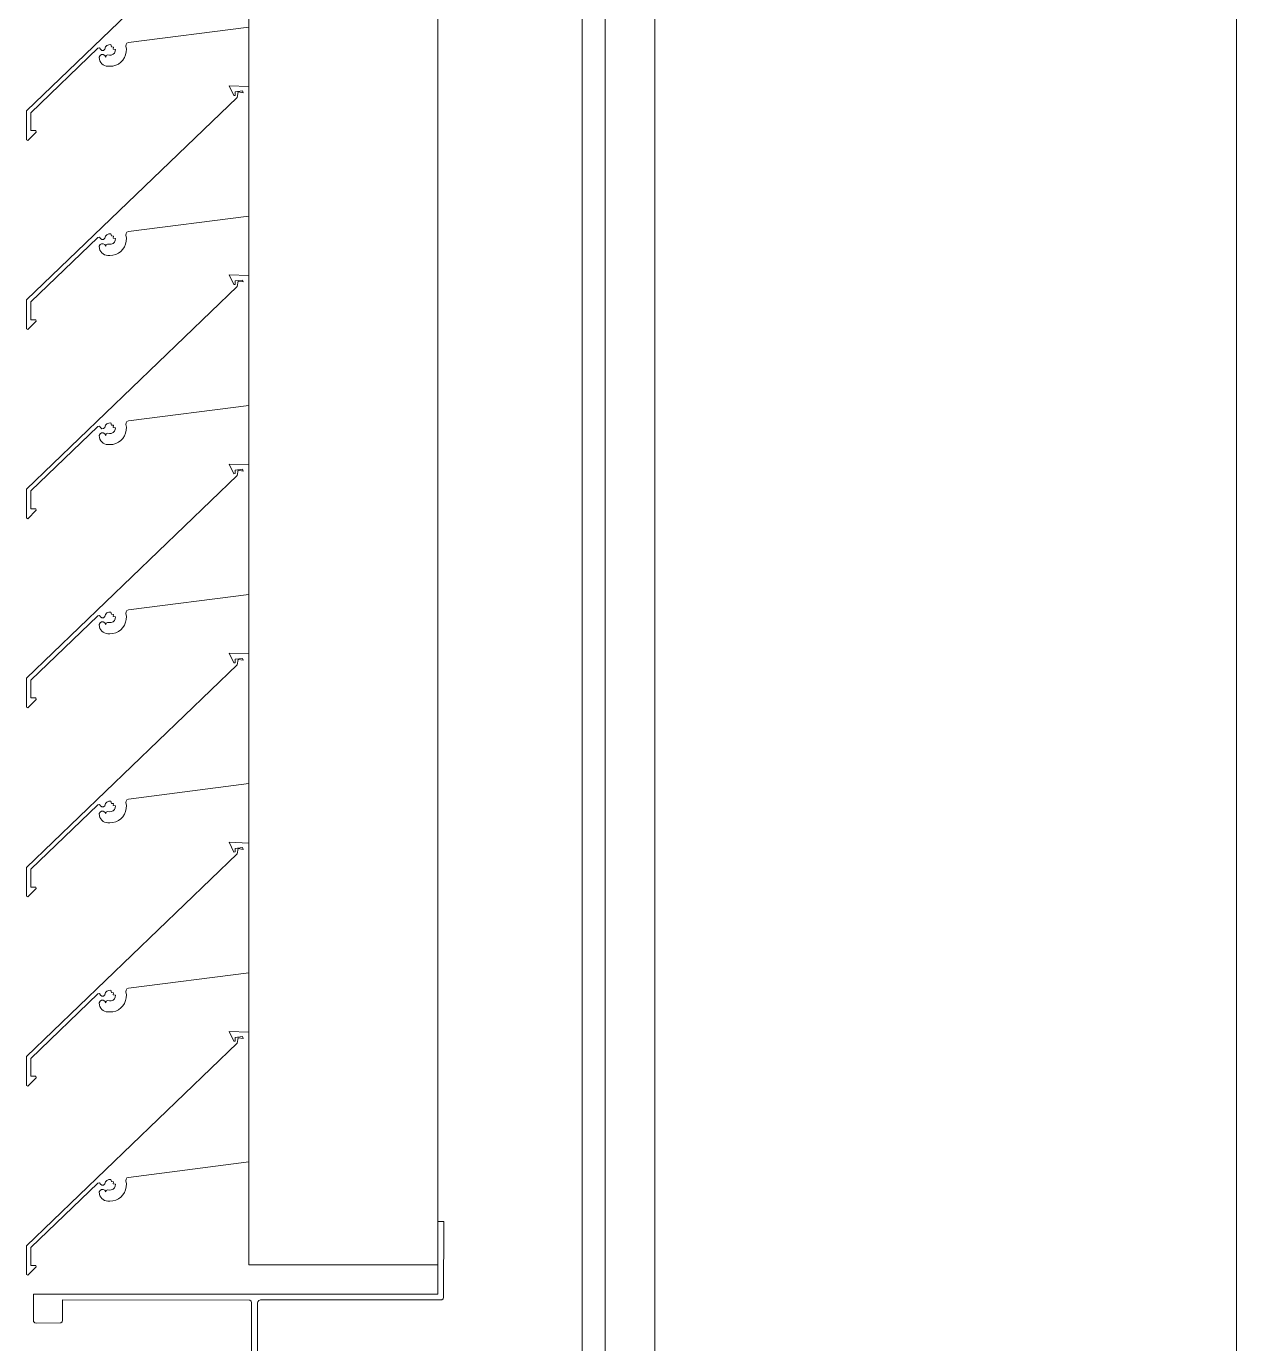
# Model space of a CAD drawing. Header units: millimetres. Extents: x -220592 to 404889, y -217665 to 38245.
# Drawn here: x 7742.176 to 7746.336, y -48072.02 to -48067.493 of the extents above; entities that cross this region are included whole.
import ezdxf

# ---------------------------------------------------------------- set-up
doc = ezdxf.new("R2010")
doc.units = ezdxf.units.MM
doc.linetypes.add('XKITLINE00', pattern=[0])
doc.layers.add('Part', color=7, linetype='Continuous', lineweight=0)

# ---------------------------------------------------------------- blocks, each defined once
blk = doc.blocks.new('*A15047')
at = {"layer": 'Part', "color": 7, "linetype": 'XKITLINE00', "lineweight": 0}
for p, q in [((8.69, 356.643483), (8.69, 102.780027)), ((6.69, 102.780027), (6.69, 273.099959))]:
    blk.add_line(p, q, dxfattribs=at)
blk = doc.blocks.new('*A15112')
at = {"layer": 'Part', "color": 7, "linetype": 'XKITLINE00', "lineweight": 0}
for p, q in [((6.439864, 151.65), (6.439864, 124.15)), ((6.519864, 124.15), (6.519864, 151.65))]:
    blk.add_line(p, q, dxfattribs=at)
blk = doc.blocks.new('*A15403')
at = {"layer": 'Part', "color": 7, "linetype": 'XKITLINE00', "lineweight": 0}
for p, q in [((5.294696, 152.26533), (5.294696, 138.465444)), ((5.944696, 152.26533), (5.944696, 138.465444)), ((5.294696, 138.465444), (5.944696, 138.465444))]:
    blk.add_line(p, q, dxfattribs=at)
blk = doc.blocks.new('*A15417')
at = {"layer": 'Part', "color": 7, "linetype": 'XKITLINE00', "lineweight": 0}
for p, q in [((5.294696, 143.165326), (5.227201, 143.16794)), ((5.227201, 143.16794), (5.242736, 143.134453)), ((5.247859, 143.134865), (5.247988, 143.147056)), ((5.247988, 143.147056), (5.272971, 143.150196)), ((5.257991, 143.146527), (5.255094, 143.127984)), ((5.275007, 143.143623), (5.257991, 143.146527)), ((5.272971, 143.150196), (5.275007, 143.143623)), ((5.255094, 143.127984), (4.529972, 142.431738)), ((5.242736, 143.134453), (5.247859, 143.134865)), ((4.880888, 142.666618), (5.294696, 142.719622)), ((4.545007, 142.425371), (4.776023, 142.646774)), ((4.776023, 142.646774), (4.781182, 142.647866)), ((4.781182, 142.647866), (4.784837, 142.643239)), ((4.799378, 142.643748), (4.802492, 142.651322)), ((4.802492, 142.651322), (4.807159, 142.656108)), ((4.807159, 142.656108), (4.813235, 142.658898)), ((4.813235, 142.658898), (4.819907, 142.65932)), ((4.819907, 142.65932), (4.822229, 142.65193)), ((4.822229, 142.65193), (4.829394, 142.650986)), ((4.829394, 142.650986), (4.828225, 142.643926)), ((4.872437, 142.654354), (4.872676, 142.659876)), ((4.873923, 142.64422), (4.872437, 142.654354)), ((4.872676, 142.659876), (4.875813, 142.664428)), ((4.875813, 142.664428), (4.880888, 142.666618)), ((4.78333, 142.621956), (4.78069, 142.616482)), ((4.78069, 142.616482), (4.781186, 142.608712)), ((4.781186, 142.608712), (4.782921, 142.603216)), ((4.782921, 142.603216), (4.785675, 142.598153)), ((4.788474, 142.625193), (4.78333, 142.621956)), ((4.784837, 142.643239), (4.789301, 142.639385)), ((4.794552, 142.625205), (4.788474, 142.625193)), ((4.789301, 142.639385), (4.795195, 142.639591)), ((4.799708, 142.621987), (4.794552, 142.625205)), ((4.795195, 142.639591), (4.799378, 142.643748)), ((4.80265, 142.616515), (4.799708, 142.621987)), ((4.80468, 142.621496), (4.80265, 142.616515)), ((4.809491, 142.623903), (4.80468, 142.621496)), ((4.815409, 142.622998), (4.809491, 142.623903)), ((4.821909, 142.623342), (4.815409, 142.622998)), ((4.827877, 142.62594), (4.821909, 142.623342)), ((4.832559, 142.630462), (4.827877, 142.62594)), ((4.828225, 142.643926), (4.83593, 142.64282)), ((4.835361, 142.636336), (4.832559, 142.630462)), ((4.83593, 142.64282), (4.835361, 142.636336)), ((4.854591, 142.598618), (4.861687, 142.606005)), ((4.861687, 142.606005), (4.867327, 142.614555)), ((4.867327, 142.614555), (4.871325, 142.623985)), ((4.871325, 142.623985), (4.873548, 142.633984)), ((4.873548, 142.633984), (4.873923, 142.64422)), ((4.785675, 142.598153), (4.789347, 142.59371)), ((4.789347, 142.59371), (4.7938, 142.590052)), ((4.7938, 142.590052), (4.79887, 142.587312)), ((4.79887, 142.587312), (4.804371, 142.585593)), ((4.804371, 142.585593), (4.810099, 142.584957)), ((4.810099, 142.584957), (4.816898, 142.584859)), ((4.816898, 142.584859), (4.827111, 142.585644)), ((4.827111, 142.585644), (4.837012, 142.588267)), ((4.837012, 142.588267), (4.846275, 142.59264)), ((4.846275, 142.59264), (4.854591, 142.598618)), ((4.529972, 142.431738), (4.530525, 142.332587)), ((4.54535, 142.364025), (4.545007, 142.425371)), ((4.530525, 142.332587), (4.535206, 142.330119)), ((4.535206, 142.330119), (4.563855, 142.359007)), ((4.56277, 142.363928), (4.54535, 142.364025)), ((4.563855, 142.359007), (4.56277, 142.363928))]:
    blk.add_line(p, q, dxfattribs=at)
blk = doc.blocks.new('*A15418')
at = {"layer": 'Part', "color": 7, "linetype": 'XKITLINE00', "lineweight": 0}
for p, q in [((5.294696, 142.515326), (5.227201, 142.51794)), ((5.227201, 142.51794), (5.242736, 142.484453)), ((5.255094, 142.477984), (4.529972, 141.781738)), ((5.242736, 142.484453), (5.247859, 142.484865)), ((5.247859, 142.484865), (5.247988, 142.497056)), ((5.247988, 142.497056), (5.272971, 142.500196)), ((5.257991, 142.496527), (5.255094, 142.477984)), ((5.275007, 142.493623), (5.257991, 142.496527)), ((5.272971, 142.500196), (5.275007, 142.493623)), ((4.880888, 142.016618), (5.294696, 142.069622)), ((4.872676, 142.009876), (4.875813, 142.014428)), ((4.875813, 142.014428), (4.880888, 142.016618)), ((4.545007, 141.775371), (4.776023, 141.996774)), ((4.776023, 141.996774), (4.781182, 141.997866)), ((4.78333, 141.971956), (4.78069, 141.966482)), ((4.781182, 141.997866), (4.784837, 141.993239)), ((4.788474, 141.975193), (4.78333, 141.971956)), ((4.784837, 141.993239), (4.789301, 141.989385)), ((4.794552, 141.975205), (4.788474, 141.975193)), ((4.789301, 141.989385), (4.795195, 141.989591)), ((4.799708, 141.971987), (4.794552, 141.975205)), ((4.795195, 141.989591), (4.799378, 141.993748)), ((4.799378, 141.993748), (4.802492, 142.001322)), ((4.80265, 141.966515), (4.799708, 141.971987)), ((4.802492, 142.001322), (4.807159, 142.006108)), ((4.80468, 141.971496), (4.80265, 141.966515)), ((4.809491, 141.973903), (4.80468, 141.971496)), ((4.807159, 142.006108), (4.813235, 142.008898)), ((4.815409, 141.972998), (4.809491, 141.973903)), ((4.813235, 142.008898), (4.819907, 142.00932)), ((4.821909, 141.973342), (4.815409, 141.972998)), ((4.819907, 142.00932), (4.822229, 142.00193)), ((4.827877, 141.97594), (4.821909, 141.973342)), ((4.822229, 142.00193), (4.829394, 142.000986)), ((4.832559, 141.980462), (4.827877, 141.97594)), ((4.829394, 142.000986), (4.828225, 141.993926)), ((4.828225, 141.993926), (4.83593, 141.99282)), ((4.835361, 141.986336), (4.832559, 141.980462)), ((4.83593, 141.99282), (4.835361, 141.986336)), ((4.867327, 141.964555), (4.871325, 141.973985)), ((4.871325, 141.973985), (4.873548, 141.983984)), ((4.872437, 142.004354), (4.872676, 142.009876)), ((4.873923, 141.99422), (4.872437, 142.004354)), ((4.873548, 141.983984), (4.873923, 141.99422)), ((4.78069, 141.966482), (4.781186, 141.958712)), ((4.781186, 141.958712), (4.782921, 141.953216)), ((4.782921, 141.953216), (4.785675, 141.948153)), ((4.785675, 141.948153), (4.789347, 141.94371)), ((4.789347, 141.94371), (4.7938, 141.940052)), ((4.7938, 141.940052), (4.79887, 141.937312)), ((4.79887, 141.937312), (4.804371, 141.935593)), ((4.804371, 141.935593), (4.810099, 141.934957)), ((4.810099, 141.934957), (4.816898, 141.934859)), ((4.816898, 141.934859), (4.827111, 141.935644)), ((4.827111, 141.935644), (4.837012, 141.938267)), ((4.837012, 141.938267), (4.846275, 141.94264)), ((4.846275, 141.94264), (4.854591, 141.948618)), ((4.854591, 141.948618), (4.861687, 141.956005)), ((4.861687, 141.956005), (4.867327, 141.964555)), ((4.529972, 141.781738), (4.530525, 141.682587)), ((4.54535, 141.714025), (4.545007, 141.775371)), ((4.535206, 141.680119), (4.563855, 141.709007)), ((4.56277, 141.713928), (4.54535, 141.714025)), ((4.563855, 141.709007), (4.56277, 141.713928)), ((4.530525, 141.682587), (4.535206, 141.680119))]:
    blk.add_line(p, q, dxfattribs=at)
blk = doc.blocks.new('*A15419')
at = {"layer": 'Part', "color": 7, "linetype": 'XKITLINE00', "lineweight": 0}
for p, q in [((5.294696, 141.865326), (5.227201, 141.86794)), ((5.227201, 141.86794), (5.242736, 141.834453)), ((5.242736, 141.834453), (5.247859, 141.834865)), ((5.247859, 141.834865), (5.247988, 141.847056)), ((5.247988, 141.847056), (5.272971, 141.850196)), ((5.257991, 141.846527), (5.255094, 141.827984)), ((5.275007, 141.843623), (5.257991, 141.846527)), ((5.272971, 141.850196), (5.275007, 141.843623)), ((5.255094, 141.827984), (4.529972, 141.131738)), ((4.880888, 141.366618), (5.294696, 141.419622)), ((4.545007, 141.125371), (4.776023, 141.346774)), ((4.776023, 141.346774), (4.781182, 141.347866)), ((4.781182, 141.347866), (4.784837, 141.343239)), ((4.784837, 141.343239), (4.789301, 141.339385)), ((4.789301, 141.339385), (4.795195, 141.339591)), ((4.795195, 141.339591), (4.799378, 141.343748)), ((4.799378, 141.343748), (4.802492, 141.351322)), ((4.802492, 141.351322), (4.807159, 141.356108)), ((4.807159, 141.356108), (4.813235, 141.358898)), ((4.813235, 141.358898), (4.819907, 141.35932)), ((4.819907, 141.35932), (4.822229, 141.35193)), ((4.822229, 141.35193), (4.829394, 141.350986)), ((4.829394, 141.350986), (4.828225, 141.343926)), ((4.828225, 141.343926), (4.83593, 141.34282)), ((4.835361, 141.336336), (4.832559, 141.330462)), ((4.83593, 141.34282), (4.835361, 141.336336)), ((4.871325, 141.323985), (4.873548, 141.333984)), ((4.872437, 141.354354), (4.872676, 141.359876)), ((4.873923, 141.34422), (4.872437, 141.354354)), ((4.872676, 141.359876), (4.875813, 141.364428)), ((4.873548, 141.333984), (4.873923, 141.34422)), ((4.875813, 141.364428), (4.880888, 141.366618)), ((4.78333, 141.321956), (4.78069, 141.316482)), ((4.78069, 141.316482), (4.781186, 141.308712)), ((4.781186, 141.308712), (4.782921, 141.303216)), ((4.782921, 141.303216), (4.785675, 141.298153)), ((4.788474, 141.325193), (4.78333, 141.321956)), ((4.785675, 141.298153), (4.789347, 141.29371)), ((4.794552, 141.325205), (4.788474, 141.325193)), ((4.789347, 141.29371), (4.7938, 141.290052)), ((4.7938, 141.290052), (4.79887, 141.287312)), ((4.799708, 141.321987), (4.794552, 141.325205)), ((4.80265, 141.316515), (4.799708, 141.321987)), ((4.80468, 141.321496), (4.80265, 141.316515)), ((4.809491, 141.323903), (4.80468, 141.321496)), ((4.815409, 141.322998), (4.809491, 141.323903)), ((4.821909, 141.323342), (4.815409, 141.322998)), ((4.827877, 141.32594), (4.821909, 141.323342)), ((4.827111, 141.285644), (4.837012, 141.288267)), ((4.832559, 141.330462), (4.827877, 141.32594)), ((4.837012, 141.288267), (4.846275, 141.29264)), ((4.846275, 141.29264), (4.854591, 141.298618)), ((4.854591, 141.298618), (4.861687, 141.306005)), ((4.861687, 141.306005), (4.867327, 141.314555)), ((4.867327, 141.314555), (4.871325, 141.323985)), ((4.79887, 141.287312), (4.804371, 141.285593)), ((4.804371, 141.285593), (4.810099, 141.284957)), ((4.810099, 141.284957), (4.816898, 141.284859)), ((4.816898, 141.284859), (4.827111, 141.285644)), ((4.529972, 141.131738), (4.530525, 141.032587)), ((4.54535, 141.064025), (4.545007, 141.125371)), ((4.56277, 141.063928), (4.54535, 141.064025)), ((4.563855, 141.059007), (4.56277, 141.063928)), ((4.530525, 141.032587), (4.535206, 141.030119)), ((4.535206, 141.030119), (4.563855, 141.059007))]:
    blk.add_line(p, q, dxfattribs=at)
blk = doc.blocks.new('*A15420')
at = {"layer": 'Part', "color": 7, "linetype": 'XKITLINE00', "lineweight": 0}
for p, q in [((5.294696, 141.215326), (5.227201, 141.21794)), ((5.227201, 141.21794), (5.242736, 141.184453)), ((5.247988, 141.197056), (5.272971, 141.200196)), ((5.272971, 141.200196), (5.275007, 141.193623)), ((5.255094, 141.177984), (4.529972, 140.481738)), ((5.242736, 141.184453), (5.247859, 141.184865)), ((5.247859, 141.184865), (5.247988, 141.197056)), ((5.257991, 141.196527), (5.255094, 141.177984)), ((5.275007, 141.193623), (5.257991, 141.196527)), ((4.880888, 140.716618), (5.294696, 140.769622)), ((4.799378, 140.693748), (4.802492, 140.701322)), ((4.802492, 140.701322), (4.807159, 140.706108)), ((4.807159, 140.706108), (4.813235, 140.708898)), ((4.813235, 140.708898), (4.819907, 140.70932)), ((4.819907, 140.70932), (4.822229, 140.70193)), ((4.822229, 140.70193), (4.829394, 140.700986)), ((4.829394, 140.700986), (4.828225, 140.693926)), ((4.872437, 140.704354), (4.872676, 140.709876)), ((4.873923, 140.69422), (4.872437, 140.704354)), ((4.872676, 140.709876), (4.875813, 140.714428)), ((4.875813, 140.714428), (4.880888, 140.716618)), ((4.545007, 140.475371), (4.776023, 140.696774)), ((4.776023, 140.696774), (4.781182, 140.697866)), ((4.78333, 140.671956), (4.78069, 140.666482)), ((4.78069, 140.666482), (4.781186, 140.658712)), ((4.781182, 140.697866), (4.784837, 140.693239)), ((4.781186, 140.658712), (4.782921, 140.653216)), ((4.788474, 140.675193), (4.78333, 140.671956)), ((4.784837, 140.693239), (4.789301, 140.689385)), ((4.794552, 140.675205), (4.788474, 140.675193)), ((4.789301, 140.689385), (4.795195, 140.689591)), ((4.799708, 140.671987), (4.794552, 140.675205)), ((4.795195, 140.689591), (4.799378, 140.693748)), ((4.80265, 140.666515), (4.799708, 140.671987)), ((4.80468, 140.671496), (4.80265, 140.666515)), ((4.809491, 140.673903), (4.80468, 140.671496)), ((4.815409, 140.672998), (4.809491, 140.673903)), ((4.821909, 140.673342), (4.815409, 140.672998)), ((4.827877, 140.67594), (4.821909, 140.673342)), ((4.832559, 140.680462), (4.827877, 140.67594)), ((4.828225, 140.693926), (4.83593, 140.69282)), ((4.835361, 140.686336), (4.832559, 140.680462)), ((4.83593, 140.69282), (4.835361, 140.686336)), ((4.854591, 140.648618), (4.861687, 140.656005)), ((4.861687, 140.656005), (4.867327, 140.664555)), ((4.867327, 140.664555), (4.871325, 140.673985)), ((4.871325, 140.673985), (4.873548, 140.683984)), ((4.873548, 140.683984), (4.873923, 140.69422)), ((4.782921, 140.653216), (4.785675, 140.648153)), ((4.785675, 140.648153), (4.789347, 140.64371)), ((4.789347, 140.64371), (4.7938, 140.640052)), ((4.7938, 140.640052), (4.79887, 140.637312)), ((4.79887, 140.637312), (4.804371, 140.635593)), ((4.804371, 140.635593), (4.810099, 140.634957)), ((4.810099, 140.634957), (4.816898, 140.634859)), ((4.816898, 140.634859), (4.827111, 140.635644)), ((4.827111, 140.635644), (4.837012, 140.638267)), ((4.837012, 140.638267), (4.846275, 140.64264)), ((4.846275, 140.64264), (4.854591, 140.648618)), ((4.529972, 140.481738), (4.530525, 140.382587)), ((4.54535, 140.414025), (4.545007, 140.475371)), ((4.530525, 140.382587), (4.535206, 140.380119)), ((4.535206, 140.380119), (4.563855, 140.409007)), ((4.56277, 140.413928), (4.54535, 140.414025)), ((4.563855, 140.409007), (4.56277, 140.413928))]:
    blk.add_line(p, q, dxfattribs=at)
blk = doc.blocks.new('*A15421')
at = {"layer": 'Part', "color": 7, "linetype": 'XKITLINE00', "lineweight": 0}
for p, q in [((5.294696, 140.565326), (5.227201, 140.56794)), ((5.227201, 140.56794), (5.242736, 140.534453)), ((5.255094, 140.527984), (4.529972, 139.831738)), ((5.242736, 140.534453), (5.247859, 140.534865)), ((5.247859, 140.534865), (5.247988, 140.547056)), ((5.247988, 140.547056), (5.272971, 140.550196)), ((5.257991, 140.546527), (5.255094, 140.527984)), ((5.275007, 140.543623), (5.257991, 140.546527)), ((5.272971, 140.550196), (5.275007, 140.543623)), ((4.880888, 140.066618), (5.294696, 140.119622)), ((4.875813, 140.064428), (4.880888, 140.066618)), ((4.545007, 139.825371), (4.776023, 140.046774)), ((4.776023, 140.046774), (4.781182, 140.047866)), ((4.78333, 140.021956), (4.78069, 140.016482)), ((4.781182, 140.047866), (4.784837, 140.043239)), ((4.788474, 140.025193), (4.78333, 140.021956)), ((4.784837, 140.043239), (4.789301, 140.039385)), ((4.794552, 140.025205), (4.788474, 140.025193)), ((4.789301, 140.039385), (4.795195, 140.039591)), ((4.799708, 140.021987), (4.794552, 140.025205)), ((4.795195, 140.039591), (4.799378, 140.043748)), ((4.799378, 140.043748), (4.802492, 140.051322)), ((4.80265, 140.016515), (4.799708, 140.021987)), ((4.802492, 140.051322), (4.807159, 140.056108)), ((4.80468, 140.021496), (4.80265, 140.016515)), ((4.809491, 140.023903), (4.80468, 140.021496)), ((4.807159, 140.056108), (4.813235, 140.058898)), ((4.815409, 140.022998), (4.809491, 140.023903)), ((4.813235, 140.058898), (4.819907, 140.05932)), ((4.821909, 140.023342), (4.815409, 140.022998)), ((4.819907, 140.05932), (4.822229, 140.05193)), ((4.827877, 140.02594), (4.821909, 140.023342)), ((4.822229, 140.05193), (4.829394, 140.050986)), ((4.832559, 140.030462), (4.827877, 140.02594)), ((4.829394, 140.050986), (4.828225, 140.043926)), ((4.828225, 140.043926), (4.83593, 140.04282)), ((4.835361, 140.036336), (4.832559, 140.030462)), ((4.83593, 140.04282), (4.835361, 140.036336)), ((4.867327, 140.014555), (4.871325, 140.023985)), ((4.871325, 140.023985), (4.873548, 140.033984)), ((4.872437, 140.054354), (4.872676, 140.059876)), ((4.873923, 140.04422), (4.872437, 140.054354)), ((4.872676, 140.059876), (4.875813, 140.064428)), ((4.873548, 140.033984), (4.873923, 140.04422)), ((4.78069, 140.016482), (4.781186, 140.008712)), ((4.781186, 140.008712), (4.782921, 140.003216)), ((4.782921, 140.003216), (4.785675, 139.998153)), ((4.785675, 139.998153), (4.789347, 139.99371)), ((4.789347, 139.99371), (4.7938, 139.990052)), ((4.7938, 139.990052), (4.79887, 139.987312)), ((4.79887, 139.987312), (4.804371, 139.985593)), ((4.804371, 139.985593), (4.810099, 139.984957)), ((4.810099, 139.984957), (4.816898, 139.984859)), ((4.816898, 139.984859), (4.827111, 139.985644)), ((4.827111, 139.985644), (4.837012, 139.988267)), ((4.837012, 139.988267), (4.846275, 139.99264)), ((4.846275, 139.99264), (4.854591, 139.998618)), ((4.854591, 139.998618), (4.861687, 140.006005)), ((4.861687, 140.006005), (4.867327, 140.014555)), ((4.529972, 139.831738), (4.530525, 139.732587)), ((4.54535, 139.764025), (4.545007, 139.825371)), ((4.535206, 139.730119), (4.563855, 139.759007)), ((4.56277, 139.763928), (4.54535, 139.764025)), ((4.563855, 139.759007), (4.56277, 139.763928)), ((4.530525, 139.732587), (4.535206, 139.730119))]:
    blk.add_line(p, q, dxfattribs=at)
blk = doc.blocks.new('*A15422')
at = {"layer": 'Part', "color": 7, "linetype": 'XKITLINE00', "lineweight": 0}
for p, q in [((5.294696, 139.915326), (5.227201, 139.91794)), ((5.227201, 139.91794), (5.242736, 139.884453)), ((5.242736, 139.884453), (5.247859, 139.884865)), ((5.247859, 139.884865), (5.247988, 139.897056)), ((5.247988, 139.897056), (5.272971, 139.900196)), ((5.257991, 139.896527), (5.255094, 139.877984)), ((5.275007, 139.893623), (5.257991, 139.896527)), ((5.272971, 139.900196), (5.275007, 139.893623)), ((5.255094, 139.877984), (4.529972, 139.181738)), ((4.880888, 139.416618), (5.294696, 139.469622)), ((4.545007, 139.175371), (4.776023, 139.396774)), ((4.776023, 139.396774), (4.781182, 139.397866)), ((4.781182, 139.397866), (4.784837, 139.393239)), ((4.784837, 139.393239), (4.789301, 139.389385)), ((4.789301, 139.389385), (4.795195, 139.389591)), ((4.795195, 139.389591), (4.799378, 139.393748)), ((4.799378, 139.393748), (4.802492, 139.401322)), ((4.802492, 139.401322), (4.807159, 139.406108)), ((4.807159, 139.406108), (4.813235, 139.408898)), ((4.813235, 139.408898), (4.819907, 139.40932)), ((4.819907, 139.40932), (4.822229, 139.40193)), ((4.822229, 139.40193), (4.829394, 139.400986)), ((4.829394, 139.400986), (4.828225, 139.393926)), ((4.828225, 139.393926), (4.83593, 139.39282)), ((4.83593, 139.39282), (4.835361, 139.386336)), ((4.872437, 139.404354), (4.872676, 139.409876)), ((4.873923, 139.39422), (4.872437, 139.404354)), ((4.872676, 139.409876), (4.875813, 139.414428)), ((4.873548, 139.383984), (4.873923, 139.39422)), ((4.875813, 139.414428), (4.880888, 139.416618)), ((4.78333, 139.371956), (4.78069, 139.366482)), ((4.78069, 139.366482), (4.781186, 139.358712)), ((4.781186, 139.358712), (4.782921, 139.353216)), ((4.782921, 139.353216), (4.785675, 139.348153)), ((4.788474, 139.375193), (4.78333, 139.371956)), ((4.785675, 139.348153), (4.789347, 139.34371)), ((4.794552, 139.375205), (4.788474, 139.375193)), ((4.789347, 139.34371), (4.7938, 139.340052)), ((4.799708, 139.371987), (4.794552, 139.375205)), ((4.80265, 139.366515), (4.799708, 139.371987)), ((4.80468, 139.371496), (4.80265, 139.366515)), ((4.809491, 139.373903), (4.80468, 139.371496)), ((4.815409, 139.372998), (4.809491, 139.373903)), ((4.821909, 139.373342), (4.815409, 139.372998)), ((4.827877, 139.37594), (4.821909, 139.373342)), ((4.832559, 139.380462), (4.827877, 139.37594)), ((4.835361, 139.386336), (4.832559, 139.380462)), ((4.837012, 139.338267), (4.846275, 139.34264)), ((4.846275, 139.34264), (4.854591, 139.348618)), ((4.854591, 139.348618), (4.861687, 139.356005)), ((4.861687, 139.356005), (4.867327, 139.364555)), ((4.867327, 139.364555), (4.871325, 139.373985)), ((4.871325, 139.373985), (4.873548, 139.383984)), ((4.7938, 139.340052), (4.79887, 139.337312)), ((4.79887, 139.337312), (4.804371, 139.335593)), ((4.804371, 139.335593), (4.810099, 139.334957)), ((4.810099, 139.334957), (4.816898, 139.334859)), ((4.816898, 139.334859), (4.827111, 139.335644)), ((4.827111, 139.335644), (4.837012, 139.338267)), ((4.529972, 139.181738), (4.530525, 139.082587)), ((4.54535, 139.114025), (4.545007, 139.175371)), ((4.530525, 139.082587), (4.535206, 139.080119)), ((4.535206, 139.080119), (4.563855, 139.109007)), ((4.56277, 139.113928), (4.54535, 139.114025)), ((4.563855, 139.109007), (4.56277, 139.113928))]:
    blk.add_line(p, q, dxfattribs=at)
blk = doc.blocks.new('*A15423')
at = {"layer": 'Part', "color": 7, "linetype": 'XKITLINE00', "lineweight": 0}
for p, q in [((5.294696, 139.265326), (5.227201, 139.26794)), ((5.227201, 139.26794), (5.242736, 139.234453)), ((5.255094, 139.227984), (4.529972, 138.531738)), ((5.242736, 139.234453), (5.247859, 139.234865)), ((5.247859, 139.234865), (5.247988, 139.247056)), ((5.247988, 139.247056), (5.272971, 139.250196)), ((5.257991, 139.246527), (5.255094, 139.227984)), ((5.275007, 139.243623), (5.257991, 139.246527)), ((5.272971, 139.250196), (5.275007, 139.243623)), ((4.880888, 138.766618), (5.294696, 138.819622)), ((4.802492, 138.751322), (4.807159, 138.756108)), ((4.807159, 138.756108), (4.813235, 138.758898)), ((4.813235, 138.758898), (4.819907, 138.75932)), ((4.819907, 138.75932), (4.822229, 138.75193)), ((4.872437, 138.754354), (4.872676, 138.759876)), ((4.873923, 138.74422), (4.872437, 138.754354)), ((4.872676, 138.759876), (4.875813, 138.764428)), ((4.875813, 138.764428), (4.880888, 138.766618)), ((4.545007, 138.525371), (4.776023, 138.746774)), ((4.776023, 138.746774), (4.781182, 138.747866)), ((4.78333, 138.721956), (4.78069, 138.716482)), ((4.78069, 138.716482), (4.781186, 138.708712)), ((4.781182, 138.747866), (4.784837, 138.743239)), ((4.781186, 138.708712), (4.782921, 138.703216)), ((4.788474, 138.725193), (4.78333, 138.721956)), ((4.784837, 138.743239), (4.789301, 138.739385)), ((4.794552, 138.725205), (4.788474, 138.725193)), ((4.789301, 138.739385), (4.795195, 138.739591)), ((4.799708, 138.721987), (4.794552, 138.725205)), ((4.795195, 138.739591), (4.799378, 138.743748)), ((4.799378, 138.743748), (4.802492, 138.751322)), ((4.80265, 138.716515), (4.799708, 138.721987)), ((4.80468, 138.721496), (4.80265, 138.716515)), ((4.809491, 138.723903), (4.80468, 138.721496)), ((4.815409, 138.722998), (4.809491, 138.723903)), ((4.821909, 138.723342), (4.815409, 138.722998)), ((4.827877, 138.72594), (4.821909, 138.723342)), ((4.822229, 138.75193), (4.829394, 138.750986)), ((4.832559, 138.730462), (4.827877, 138.72594)), ((4.829394, 138.750986), (4.828225, 138.743926)), ((4.828225, 138.743926), (4.83593, 138.74282)), ((4.835361, 138.736336), (4.832559, 138.730462)), ((4.83593, 138.74282), (4.835361, 138.736336)), ((4.861687, 138.706005), (4.867327, 138.714555)), ((4.867327, 138.714555), (4.871325, 138.723985)), ((4.871325, 138.723985), (4.873548, 138.733984)), ((4.873548, 138.733984), (4.873923, 138.74422)), ((4.782921, 138.703216), (4.785675, 138.698153)), ((4.785675, 138.698153), (4.789347, 138.69371)), ((4.789347, 138.69371), (4.7938, 138.690052)), ((4.7938, 138.690052), (4.79887, 138.687312)), ((4.79887, 138.687312), (4.804371, 138.685593)), ((4.804371, 138.685593), (4.810099, 138.684957)), ((4.810099, 138.684957), (4.816898, 138.684859)), ((4.816898, 138.684859), (4.827111, 138.685644)), ((4.827111, 138.685644), (4.837012, 138.688267)), ((4.837012, 138.688267), (4.846275, 138.69264)), ((4.846275, 138.69264), (4.854591, 138.698618)), ((4.854591, 138.698618), (4.861687, 138.706005)), ((4.529972, 138.531738), (4.530525, 138.432587)), ((4.54535, 138.464025), (4.545007, 138.525371)), ((4.535206, 138.430119), (4.563855, 138.459007)), ((4.56277, 138.463928), (4.54535, 138.464025)), ((4.563855, 138.459007), (4.56277, 138.463928)), ((4.530525, 138.432587), (4.535206, 138.430119))]:
    blk.add_line(p, q, dxfattribs=at)
blk = doc.blocks.new('*A15468')
at = {"layer": 'Part', "color": 7, "linetype": 'XKITLINE00', "lineweight": 0}
for p, q in [((5.944368, 138.365225), (5.944412, 138.615225)), ((5.944412, 138.615225), (5.964412, 138.615222)), ((5.964412, 138.615222), (5.964367, 138.355222)), ((4.555113, 138.271641), (4.554368, 138.365468)), ((4.554368, 138.365468), (5.944368, 138.365225)), ((4.654365, 138.34545), (4.654353, 138.27545)), ((5.298192, 138.344577), (4.654365, 138.34545)), ((5.334365, 138.345332), (5.328809, 138.343647)), ((5.958192, 138.345984), (5.334365, 138.345332)), ((5.96268, 138.349666), (5.958192, 138.345984)), ((5.964367, 138.355222), (5.96268, 138.349666)), ((5.302679, 138.340893), (5.298192, 138.344577)), ((5.304363, 138.335337), (5.302679, 138.340893)), ((5.303437, 137.39151), (5.304363, 138.335337)), ((5.324363, 138.335333), (5.324199, 137.395333)), ((5.325125, 138.33916), (5.324363, 138.335333)), ((5.328809, 138.343647), (5.325125, 138.33916)), ((4.558796, 138.267152), (4.555113, 138.271641)), ((4.564351, 138.265466), (4.558796, 138.267152)), ((4.648178, 138.266213), (4.564351, 138.265466)), ((4.652666, 138.269895), (4.648178, 138.266213)), ((4.654353, 138.27545), (4.652666, 138.269895)), ((4.554194, 137.365468), (4.55421, 137.455468)), ((4.55421, 137.455468), (4.555896, 137.461023)), ((4.555896, 137.461023), (4.560384, 137.464706)), ((4.560384, 137.464706), (4.644211, 137.465452)), ((4.644211, 137.465452), (4.649767, 137.463766)), ((4.649767, 137.463766), (4.653449, 137.459277)), ((4.653449, 137.459277), (4.654197, 137.38545)), ((5.324199, 137.395333), (5.325883, 137.389777)), ((5.944194, 137.365225), (4.554194, 137.365468)), ((4.654197, 137.38545), (5.294197, 137.385339)), ((5.294197, 137.385339), (5.299753, 137.387023)), ((5.299753, 137.387023), (5.303437, 137.39151)), ((5.325883, 137.389777), (5.330371, 137.386094)), ((5.330371, 137.386094), (5.954197, 137.385223)), ((5.94415, 137.115225), (5.944194, 137.365225)), ((5.954197, 137.385223), (5.959753, 137.383537)), ((5.959753, 137.383537), (5.963435, 137.379049)), ((5.963435, 137.379049), (5.96415, 137.115222)), ((5.96415, 137.115222), (5.94415, 137.115225))]:
    blk.add_line(p, q, dxfattribs=at)

msp = doc.modelspace()

# ---------------------------------------------------------------- block references
at = {"color": 7, "lineweight": 0}
for name in ['*A15047', '*A15403', '*A15112', '*A15417', '*A15418', '*A15419', '*A15420', '*A15421', '*A15422', '*A15423', '*A15468']:
    msp.add_blockref(name, (7737.6457, -48210.2152), dxfattribs=at)

doc.saveas('drawing.dxf')
